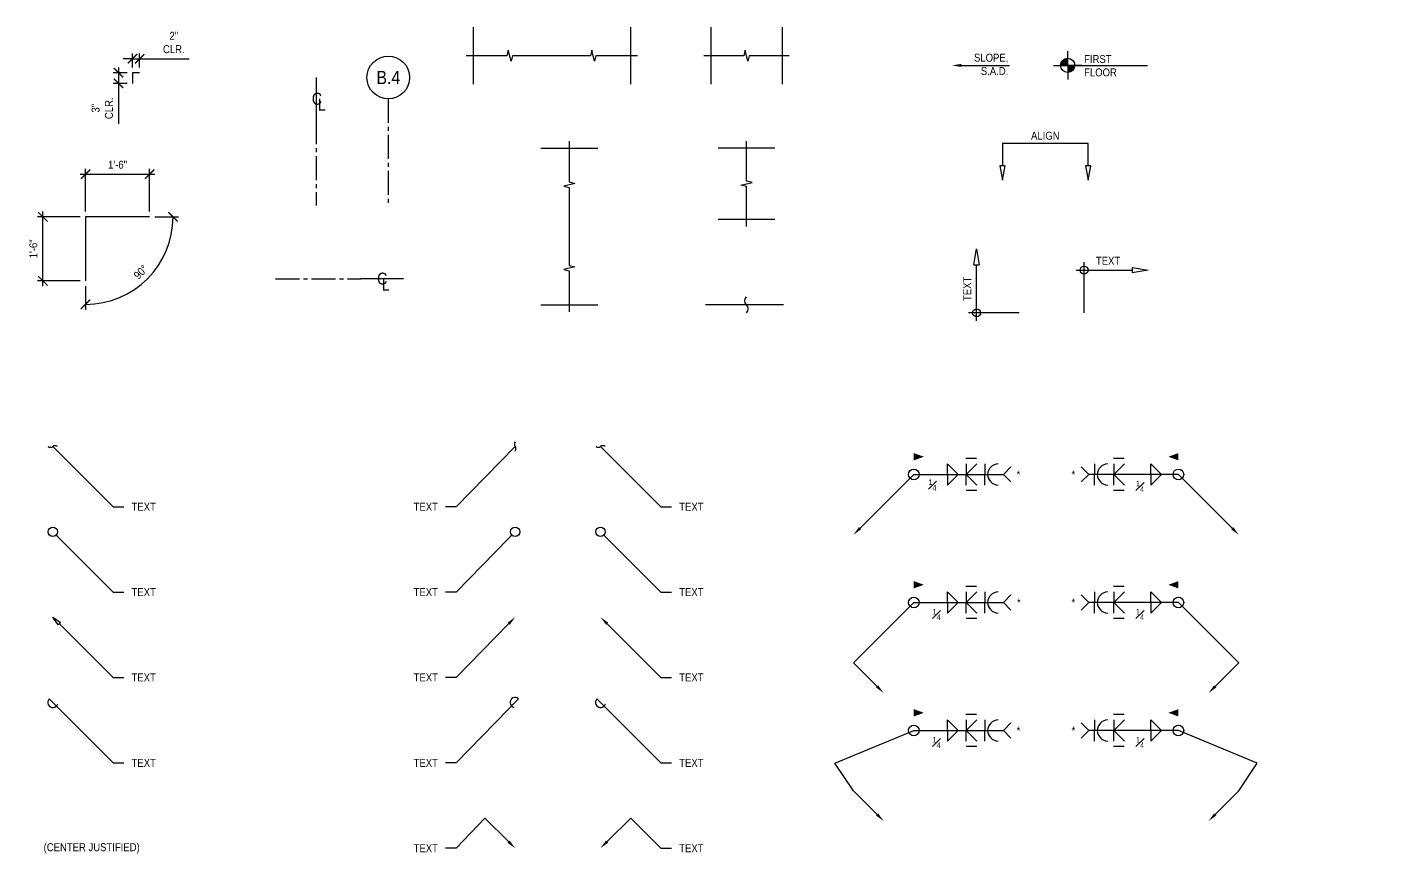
# Model space of a CAD drawing. Header units: inches. Extents: x -2661 to 42767, y -1222 to 9099.
# Drawn here: x 29118.2 to 29502, y 1433.8 to 1666.5 of the extents above; entities that cross this region are included whole.
import ezdxf
from ezdxf import colors
from ezdxf.entities.mleader import LeaderData, LeaderLine
from ezdxf.enums import TextEntityAlignment as Align
from ezdxf.math import Vec2, Vec3

# ---------------------------------------------------------------- set-up
doc = ezdxf.new("R2010")
doc.units = ezdxf.units.IN
doc.header["$LTSCALE"] = 12
doc.header["$MEASUREMENT"] = 0
doc.header["$PDMODE"] = 3
doc.linetypes.add('CENTER2', pattern=[1.125, 0.75, -0.125, 0.125, -0.125])
doc.layers.get('0').update_dxf_attribs({"linetype": 'CONTINUOUS'})
doc.layers.get('DefPoints').update_dxf_attribs({"color": 251, "linetype": 'CONTINUOUS'})
for name, color, linetype in [('S-ANNO-DIMS', 2, 'CONTINUOUS'), ('S-ANNO-NOTE', 4, 'CONTINUOUS'), ('S-ANNO-NOTE-EXIST', 251, 'CONTINUOUS'), ('S-BREAK', 2, 'CONTINUOUS'), ('S-GRID', 1, 'CENTER2')]:
    doc.layers.add(name, color=color, linetype=linetype)
doc.layers.add('S-ANNO-NONPLOT', color=253, linetype='CONTINUOUS', plot=False, transparency=0.5)
doc.styles.add('Arial', font='arial.ttf', dxfattribs={"width": 0.85})
doc.dimstyles.new('DIM-24_Se', dxfattribs={"dimscale": 24, "dimtxt": 0.09375, "dimasz": 0.109375, "dimexe": 0.0625, "dimexo": 0.0625, "dimgap": 0.0625, "dimtad": 1, "dimdec": 4, "dimzin": 11, "dimdsep": 46, "dimlunit": 4, "dimtxsty": 'Arial', "dimblk": 'ARCHTICK', "dimcen": 0.125, "dimdle": 0.0625, "dimclrd": 256, "dimclre": 256, "dimclrt": 4, "dimadec": 0, "dimazin": 0, "dimtfac": 0.75, "dimtdec": 4, "dimtmove": 0, "dimatfit": 3, "dimfxl": 1, "dimfrac": 1, "dimtolj": 1, "dimtzin": 0, "dimarcsym": 0})

# ---------------------------------------------------------------- blocks, each defined once
blk = doc.blocks.new('ELEV-SYMB')
at = {"layer": 'S-ANNO-NOTE', "color": 2}
for points in [[(-2, 0), (0, 0), (0, 2)], [(2, 0), (0, 0), (0, -2)]]:
    blk.add_lwpolyline(points, dxfattribs=at)
at = {"layer": 'S-ANNO-NOTE', "color": 2, "const_width": 1}
for points in [[(0, 0.5, 0.414214), (-0.5, 0, 0.414214)], [(0, -0.5, 0.414214), (0.5, 0, 0.414214)]]:
    blk.add_lwpolyline(points, format="xyb", dxfattribs=at)
at = {"layer": 'S-ANNO-NOTE', "color": 2}
blk.add_circle((0, 0), 1, dxfattribs=at)
blk = doc.blocks.new('_ARCHTICK')
at = {"color": 0, "linetype": 'ByBlock', "const_width": 0.15}
blk.add_lwpolyline([(-0.5, -0.5), (0.5, 0.5)], dxfattribs=at)
blk = doc.blocks.new('*D1619')
at = {"layer": 'DefPoints', "color": 0, "transparency": 16777216}
for p in [(29122.55, 1613.18), (29134.55, 1613.18), (29134.55, 1595.18)]:
    blk.add_point(p, dxfattribs=at)
at = {"layer": 'S-ANNO-DIMS', "lineweight": -2, "transparency": 16777216}
for p, q in [((29133.05, 1613.18), (29121.05, 1613.18)), ((29122.55, 1593.68), (29122.55, 1614.68)), ((29133.05, 1595.18), (29121.05, 1595.18))]:
    blk.add_line(p, q, dxfattribs=at)
at = {"layer": 'S-ANNO-DIMS', "lineweight": -2, "transparency": 16777216, "xscale": 2.625, "yscale": 2.625, "zscale": 2.625}
for p, rotation in [((29122.55, 1613.18), 90), ((29122.55, 1595.18), 270)]:
    blk.add_blockref('_ARCHTICK', p, dxfattribs=dict(at, rotation=rotation))
at = {"layer": 'S-ANNO-DIMS', "color": 4, "transparency": 16777216, "insert": (29119.9, 1604.18), "char_height": 2.25, "attachment_point": 5, "rotation": 90, "style": 'Arial'}
blk.add_mtext('\\A1;1\'-6"', dxfattribs=at)
blk = doc.blocks.new('*D1620')
at = {"layer": 'DefPoints', "color": 0, "transparency": 16777216}
for p in [(29152.55, 1625.18), (29134.55, 1613.18), (29152.55, 1613.18)]:
    blk.add_point(p, dxfattribs=at)
at = {"layer": 'S-ANNO-DIMS', "lineweight": -2, "transparency": 16777216}
for p, q in [((29133.05, 1625.18), (29154.05, 1625.18)), ((29134.55, 1614.68), (29134.55, 1626.68)), ((29152.55, 1614.68), (29152.55, 1626.68))]:
    blk.add_line(p, q, dxfattribs=at)
at = {"layer": 'S-ANNO-DIMS', "lineweight": -2, "transparency": 16777216, "xscale": 2.625, "yscale": 2.625, "zscale": 2.625, "rotation": 180}
blk.add_blockref('_ARCHTICK', (29134.55, 1625.18), dxfattribs=at)
at = {"layer": 'S-ANNO-DIMS', "lineweight": -2, "transparency": 16777216, "xscale": 2.625, "yscale": 2.625, "zscale": 2.625}
blk.add_blockref('_ARCHTICK', (29152.55, 1625.18), dxfattribs=at)
at = {"layer": 'S-ANNO-DIMS', "color": 4, "transparency": 16777216, "insert": (29143.55, 1627.83), "char_height": 2.25, "attachment_point": 5, "style": 'Arial'}
blk.add_mtext('\\A1;1\'-6"', dxfattribs=at)
blk = doc.blocks.new('*D1643')
at = {"layer": 'DefPoints', "color": 0, "transparency": 16777216}
for p in [(29134.55, 1613.18), (29134.55, 1613.18), (29152.55, 1613.18), (29134.55, 1595.18), (29146.84, 1591.88)]:
    blk.add_point(p, dxfattribs=at)
at = {"layer": 'S-ANNO-DIMS', "lineweight": -2, "transparency": 16777216}
for p, q in [((29154.05, 1613.18), (29160.64, 1613.18)), ((29134.55, 1593.68), (29134.55, 1587.08))]:
    blk.add_line(p, q, dxfattribs=at)
blk.add_arc((29134.55, 1613.18), 24.6, 270, 0, dxfattribs=at)
at = {"layer": 'S-ANNO-DIMS', "lineweight": -2, "transparency": 16777216, "xscale": 2.625, "yscale": 2.625, "zscale": 2.625}
for p, rotation in [((29159.14, 1613.18), 90), ((29134.55, 1588.58), 180)]:
    blk.add_blockref('_ARCHTICK', p, dxfattribs=dict(at, rotation=rotation))
at = {"layer": 'S-ANNO-DIMS', "color": 4, "transparency": 16777216, "insert": (29150.07, 1597.66), "char_height": 2.25, "attachment_point": 5, "rotation": 45, "style": 'Arial'}
blk.add_mtext('\\A1;90°', dxfattribs=at)
blk = doc.blocks.new('*D1621')
at = {"layer": 'DefPoints', "color": 0, "transparency": 16777216}
for p in [(29143.81, 1650.7), (29147.75, 1653.7), (29147.75, 1650.7)]:
    blk.add_point(p, dxfattribs=at)
at = {"layer": 'S-ANNO-DIMS', "lineweight": -2, "transparency": 16777216}
for p, q in [((29143.81, 1655.2), (29143.81, 1650.7)), ((29146.25, 1653.7), (29142.31, 1653.7)), ((29146.25, 1650.7), (29142.31, 1650.7)), ((29143.81, 1650.7), (29143.81, 1639.35))]:
    blk.add_line(p, q, dxfattribs=at)
at = {"layer": 'S-ANNO-DIMS', "lineweight": -2, "transparency": 16777216, "xscale": 2.625, "yscale": 2.625, "zscale": 2.625}
for p, rotation in [((29143.81, 1653.7), 90), ((29143.81, 1650.7), 270)]:
    blk.add_blockref('_ARCHTICK', p, dxfattribs=dict(at, rotation=rotation))
at = {"layer": 'S-ANNO-DIMS', "color": 4, "transparency": 16777216, "insert": (29139.26, 1643.72), "char_height": 2.25, "attachment_point": 5, "rotation": 90, "style": 'Arial'}
blk.add_mtext('\\A1;3"\\PCLR.', dxfattribs=at)
blk = doc.blocks.new('*D1622')
at = {"layer": 'DefPoints', "color": 0, "transparency": 16777216}
for p in [(29149.75, 1657.64), (29147.75, 1653.7), (29149.75, 1653.7)]:
    blk.add_point(p, dxfattribs=at)
at = {"layer": 'S-ANNO-DIMS', "lineweight": -2, "transparency": 16777216}
for p, q in [((29147.75, 1655.2), (29147.75, 1659.14)), ((29149.75, 1655.2), (29149.75, 1659.14)), ((29147.75, 1657.64), (29145.13, 1657.64)), ((29147.75, 1657.64), (29149.75, 1657.64)), ((29149.75, 1657.64), (29163.72, 1657.64))]:
    blk.add_line(p, q, dxfattribs=at)
at = {"layer": 'S-ANNO-DIMS', "lineweight": -2, "transparency": 16777216, "xscale": 2.625, "yscale": 2.625, "zscale": 2.625}
blk.add_blockref('_ARCHTICK', (29147.75, 1657.64), dxfattribs=at)
at = {"layer": 'S-ANNO-DIMS', "lineweight": -2, "transparency": 16777216, "xscale": 2.625, "yscale": 2.625, "zscale": 2.625, "rotation": 180}
blk.add_blockref('_ARCHTICK', (29149.75, 1657.64), dxfattribs=at)
at = {"layer": 'S-ANNO-DIMS', "color": 4, "transparency": 16777216, "insert": (29159.36, 1662.19), "char_height": 2.25, "attachment_point": 5, "style": 'Arial'}
blk.add_mtext('\\A1;2"\\PCLR.', dxfattribs=at)
blk = doc.blocks.new('_Integral')
at = {"color": 0, "linetype": 'ByBlock', "lineweight": -2}
for centre, start, end in [((0.44, -0.09), 102, 168), ((-0.44, 0.09), 282, 348)]:
    blk.add_arc(centre, 0.454, start, end, dxfattribs=at)
blk = doc.blocks.new('_DotBlank')
at = {"color": 0, "lineweight": -2}
blk.add_line((-0.5, 0), (-1, 0), dxfattribs=at)
blk.add_circle((0, 0), 0.5, dxfattribs=at)
blk = doc.blocks.new('ARROW-LOOP')
at = {"color": 0}
blk.add_lwpolyline([(-1.81, 0), (0.54, 0, 1.317177), (-0.46, -0.28)], format="xyb", dxfattribs=at)
blk = doc.blocks.new('_ClosedBlank')
at = {"color": 0, "linetype": 'ByBlock', "lineweight": -2}
for p, q in [((-1, 0.167), (0, 0)), ((-1, 0.167), (-1, -0.167)), ((0, 0), (-1, -0.167))]:
    blk.add_line(p, q, dxfattribs=at)
blk = doc.blocks.new('_Small')
at = {"color": 0, "linetype": 'ByBlock', "lineweight": -2}
blk.add_circle((0, 0), 0.25, dxfattribs=at)
blk = doc.blocks.new('*D1623')
at = {"layer": 'DefPoints', "color": 0, "transparency": 16777216}
for p in [(29385.01, 1604.19), (29385.01, 1604.19), (29397.01, 1586.19)]:
    blk.add_point(p, dxfattribs=at)
at = {"layer": 'S-ANNO-DIMS', "lineweight": -2, "transparency": 16777216}
for p, q in [((29385.01, 1583.94), (29385.01, 1599.69)), ((29397.01, 1586.19), (29382.76, 1586.19))]:
    blk.add_line(p, q, dxfattribs=at)
at = {"layer": 'S-ANNO-DIMS', "lineweight": -2, "transparency": 16777216, "xscale": 4.5, "yscale": 4.5, "zscale": 4.5}
for name, p, rotation in [('_ClosedBlank', (29385.01, 1604.19), 90), ('_Small', (29385.01, 1586.19), 270)]:
    blk.add_blockref(name, p, dxfattribs=dict(at, rotation=rotation))
at = {"layer": 'S-ANNO-DIMS', "color": 4, "transparency": 16777216, "insert": (29382.38, 1592.94), "char_height": 2.25, "attachment_point": 5, "rotation": 90, "style": 'Arial'}
blk.add_mtext('\\A1;TEXT ', dxfattribs=at)
blk = doc.blocks.new('REF GRID')
blk.add_circle((0, 0.25), 0.25)
at = {"style": 'Arial', "width": 0.85}
blk.add_attdef('#', text='', height=0.156, dxfattribs=at).set_placement((0, 0.25), align=Align.MIDDLE_CENTER)
blk = doc.blocks.new('Se_BREAK SQUIGGLE')
at = {"layer": 'S-BREAK'}
blk.add_lwpolyline([(0, -0.375, 0.408465), (0, 0, -0.407415), (0, 0.369, -2.166217)], format="xyb", dxfattribs=at)
blk = doc.blocks.new('Se_BREAK SYMBOL')
at = {"color": 0, "linetype": 'ByBlock'}
blk.add_lwpolyline([(6, 0), (0.38, 0), (0.19, -0.78), (-0.19, 0.78), (-0.38, 0), (-6, 0)], dxfattribs=at)
blk = doc.blocks.new('CL-V12')
at = {"layer": 'DefPoints'}
blk.add_line((0, 3), (0, -3), dxfattribs=at)
at = {"layer": 'S-ANNO-NOTE', "color": 4, "char_height": 1.69, "attachment_point": 5, "style": 'Arial'}
for s, insert, width in [('C', (0.09, 0), 1.3847), ('L', (0.79, -0.84), 1.0599)]:
    blk.add_mtext(s, dxfattribs=dict(at, insert=insert, width=width))
blk = doc.blocks.new('CL-H12')
at = {"layer": 'DefPoints'}
blk.add_line((3, 0), (-3, 0), dxfattribs=at)
at = {"layer": 'S-ANNO-NOTE', "color": 4, "char_height": 1.69, "attachment_point": 5, "style": 'Arial'}
for s, insert, width in [('C', (0, 0), 1.2463), ('L', (0.48, -0.84), 1.1097)]:
    blk.add_mtext(s, dxfattribs=dict(at, insert=insert, width=width))
blk = doc.blocks.new('*D1592')
at = {"layer": 'DefPoints', "color": 0, "transparency": 16777216}
for p in [(29433.21, 1598.19), (29433.21, 1598.19), (29415.21, 1586.19)]:
    blk.add_point(p, dxfattribs=at)
at = {"layer": 'S-ANNO-DIMS', "lineweight": -2, "transparency": 16777216}
for p, q in [((29415.21, 1586.19), (29415.21, 1600.44)), ((29412.96, 1598.19), (29428.71, 1598.19))]:
    blk.add_line(p, q, dxfattribs=at)
at = {"layer": 'S-ANNO-DIMS', "lineweight": -2, "transparency": 16777216, "xscale": 4.5, "yscale": 4.5, "zscale": 4.5, "rotation": 180}
blk.add_blockref('_Small', (29415.21, 1598.19), dxfattribs=at)
at = {"layer": 'S-ANNO-DIMS', "lineweight": -2, "transparency": 16777216, "xscale": 4.5, "yscale": 4.5, "zscale": 4.5}
blk.add_blockref('_ClosedBlank', (29433.21, 1598.19), dxfattribs=at)
at = {"layer": 'S-ANNO-DIMS', "color": 4, "transparency": 16777216, "insert": (29421.96, 1600.82), "char_height": 2.25, "attachment_point": 5, "style": 'Arial'}
blk.add_mtext('\\A1;TEXT ', dxfattribs=at)

msp = doc.modelspace()

# ---------------------------------------------------------------- linework, layer by layer
at = {"layer": 'S-ANNO-DIMS'}
msp.add_lwpolyline([(29417.07457, 1627.48541), (29415.57457, 1627.48541), (29416.32457, 1623.48541), (29417.07457, 1627.48541), (29416.32457, 1627.48541), (29416.32457, 1633.84941), (29392.32457, 1633.84941), (29392.32457, 1627.48541), (29391.57457, 1627.48541), (29392.32457, 1623.48541), (29393.07457, 1627.48541), (29391.57457, 1627.48541)], dxfattribs=at)
at = {"layer": 'S-ANNO-NONPLOT'}
for p, q in [((29243.50199, 1666.47907), (29243.50199, 1650.47907)), ((29287.6923, 1666.47907), (29287.6923, 1650.47907)), ((29310.3373, 1666.47907), (29310.3373, 1650.47907)), ((29330.3373, 1666.47907), (29330.3373, 1650.47907)), ((29262.50606, 1632.47907), (29278.50606, 1632.47907)), ((29328.3373, 1632.47907), (29312.3373, 1632.47907)), ((29328.3373, 1612.47907), (29312.3373, 1612.47907)), ((29262.50606, 1588.45575), (29278.50606, 1588.45575))]:
    msp.add_line(p, q, dxfattribs=at)
for points in [[(29149.75085, 1653.70096), (29147.75085, 1653.70096), (29147.75085, 1650.70096)], [(29152.54634, 1613.17914), (29134.54634, 1613.17914), (29134.54634, 1595.17914)], [(29330.74466, 1588.45575), (29308.79386, 1588.45575)]]:
    msp.add_lwpolyline(points, dxfattribs=at)
at = {"layer": 'S-ANNO-NOTE', "color": 2}
msp.add_line((29406.61612, 1655.75716), (29433.02572, 1655.75716), dxfattribs=at)
at = {"layer": 'S-ANNO-NOTE'}
for p, q in [((29384.97843, 1545.25321), (29381.97843, 1545.25321)), ((29387.30745, 1543.75321), (29387.30745, 1540.75321)), ((29418.11781, 1543.75321), (29418.11781, 1540.75321)), ((29426.47228, 1545.25321), (29423.47228, 1545.25321)), ((29387.30745, 1537.75321), (29387.30745, 1540.75321)), ((29418.11781, 1537.75321), (29418.11781, 1540.75321)), ((29385.06057, 1536.25321), (29382.06057, 1536.25321)), ((29426.47228, 1536.25321), (29423.47228, 1536.25321)), ((29384.97843, 1509.25321), (29381.97843, 1509.25321)), ((29426.47228, 1509.25321), (29423.47228, 1509.25321)), ((29387.30745, 1507.75321), (29387.30745, 1504.75321)), ((29387.30745, 1501.75321), (29387.30745, 1504.75321)), ((29418.11781, 1507.75321), (29418.11781, 1504.75321)), ((29418.11781, 1501.75321), (29418.11781, 1504.75321)), ((29385.06057, 1500.25321), (29382.06057, 1500.25321)), ((29426.47228, 1500.25321), (29423.47228, 1500.25321)), ((29384.97843, 1473.25321), (29381.97843, 1473.25321)), ((29387.30745, 1471.75321), (29387.30745, 1468.75321)), ((29418.11781, 1471.75321), (29418.11781, 1468.75321)), ((29426.47228, 1473.25321), (29423.47228, 1473.25321)), ((29387.30745, 1465.75321), (29387.30745, 1468.75321)), ((29418.11781, 1465.75321), (29418.11781, 1468.75321)), ((29385.06057, 1464.25321), (29382.06057, 1464.25321)), ((29426.47228, 1464.25321), (29423.47228, 1464.25321))]:
    msp.add_line(p, q, dxfattribs=at)
for points in [[(29367.36344, 1540.75321, 0, 0, 0), (29367.36344, 1545.72715, 2.05212, 0, 0), (29370.18251, 1545.72715, 0, 0, 0)], [(29441.73356, 1540.75321, 0, 0, 0), (29441.73356, 1545.72715, 2.05212, 0, 0), (29438.91448, 1545.72715, 0, 0, 0)], [(29367.36344, 1504.75321, 0, 0, 0), (29367.36344, 1509.72715, 2.05212, 0, 0), (29370.18251, 1509.72715, 0, 0, 0)], [(29441.73356, 1504.75321, 0, 0, 0), (29441.73356, 1509.72715, 2.05212, 0, 0), (29438.91448, 1509.72715, 0, 0, 0)], [(29367.36344, 1468.75321, 0, 0, 0), (29367.36344, 1473.72715, 2.05212, 0, 0), (29370.18251, 1473.72715, 0, 0, 0)], [(29441.73356, 1468.75321, 0, 0, 0), (29441.73356, 1473.72715, 2.05212, 0, 0), (29438.91448, 1473.72715, 0, 0, 0)]]:
    msp.add_lwpolyline(points, format="xyseb", dxfattribs=at)
for points in [[(29376.81368, 1540.75321), (29376.81368, 1543.75321), (29379.81368, 1540.75321)], [(29382.06057, 1543.75321), (29382.06057, 1540.75321), (29385.06057, 1543.75321)], [(29394.66982, 1538.63189), (29392.5485, 1540.75321), (29394.66982, 1542.87453)], [(29414.42718, 1538.63189), (29416.5485, 1540.75321), (29414.42718, 1542.87453)], [(29423.55441, 1543.75321), (29423.55441, 1540.75321), (29426.55441, 1543.75321)], [(29433.99408, 1540.75321), (29433.99408, 1543.75321), (29436.99408, 1540.75321)], [(29376.81368, 1540.75321), (29376.81368, 1537.75321), (29379.81368, 1540.75321)], [(29382.06057, 1537.75321), (29382.06057, 1540.75321), (29385.06057, 1537.75321)], [(29423.55441, 1537.75321), (29423.55441, 1540.75321), (29426.55441, 1537.75321)], [(29433.99408, 1540.75321), (29433.99408, 1537.75321), (29436.99408, 1540.75321)], [(29376.81368, 1504.75321), (29376.81368, 1507.75321), (29379.81368, 1504.75321)], [(29376.81368, 1504.75321), (29376.81368, 1501.75321), (29379.81368, 1504.75321)], [(29382.06057, 1507.75321), (29382.06057, 1504.75321), (29385.06057, 1507.75321)], [(29382.06057, 1501.75321), (29382.06057, 1504.75321), (29385.06057, 1501.75321)], [(29394.66982, 1502.63189), (29392.5485, 1504.75321), (29394.66982, 1506.87453)], [(29414.42718, 1502.63189), (29416.5485, 1504.75321), (29414.42718, 1506.87453)], [(29423.55441, 1507.75321), (29423.55441, 1504.75321), (29426.55441, 1507.75321)], [(29423.55441, 1501.75321), (29423.55441, 1504.75321), (29426.55441, 1501.75321)], [(29433.99408, 1504.75321), (29433.99408, 1507.75321), (29436.99408, 1504.75321)], [(29433.99408, 1504.75321), (29433.99408, 1501.75321), (29436.99408, 1504.75321)], [(29376.81368, 1468.75321), (29376.81368, 1471.75321), (29379.81368, 1468.75321)], [(29382.06057, 1471.75321), (29382.06057, 1468.75321), (29385.06057, 1471.75321)], [(29394.66982, 1466.63189), (29392.5485, 1468.75321), (29394.66982, 1470.87453)], [(29414.42718, 1466.63189), (29416.5485, 1468.75321), (29414.42718, 1470.87453)], [(29423.55441, 1471.75321), (29423.55441, 1468.75321), (29426.55441, 1471.75321)], [(29433.99408, 1468.75321), (29433.99408, 1471.75321), (29436.99408, 1468.75321)], [(29376.81368, 1468.75321), (29376.81368, 1465.75321), (29379.81368, 1468.75321)], [(29382.06057, 1465.75321), (29382.06057, 1468.75321), (29385.06057, 1465.75321)], [(29423.55441, 1465.75321), (29423.55441, 1468.75321), (29426.55441, 1465.75321)], [(29433.99408, 1468.75321), (29433.99408, 1465.75321), (29436.99408, 1468.75321)]]:
    msp.add_lwpolyline(points, dxfattribs=at)
for centre in [(29367.36344, 1540.75321), (29441.73356, 1540.75321), (29367.36344, 1504.75321), (29441.73356, 1504.75321), (29367.36344, 1468.75321), (29441.73356, 1468.75321)]:
    msp.add_circle(centre, 1.5, dxfattribs=at)
for centre, start, end in [((29391.26922, 1540.54144), 93.7722975, 176.2277025), ((29422.07957, 1540.54144), 93.7722975, 176.2277025), ((29391.26922, 1540.96497), 183.7722975, 266.2277025), ((29422.07957, 1540.96497), 183.7722975, 266.2277025), ((29391.26922, 1504.54144), 93.7722975, 176.2277025), ((29391.26922, 1504.96497), 183.7722975, 266.2277025), ((29422.07957, 1504.54144), 93.7722975, 176.2277025), ((29422.07957, 1504.96497), 183.7722975, 266.2277025), ((29391.26922, 1468.54144), 93.7722975, 176.2277025), ((29422.07957, 1468.54144), 93.7722975, 176.2277025), ((29391.26922, 1468.96497), 183.7722975, 266.2277025), ((29422.07957, 1468.96497), 183.7722975, 266.2277025)]:
    msp.add_arc(centre, 3.21874, start, end, dxfattribs=at)
at = {"layer": 'S-BREAK'}
for points in [[(29289.6923, 1658.47907), (29278.02662, 1658.47907), (29277.64805, 1656.92237), (29276.8909, 1660.03577), (29276.51233, 1658.47907), (29254.51496, 1658.47907), (29254.13639, 1656.92237), (29253.37924, 1660.03577), (29253.00067, 1658.47907), (29241.50199, 1658.47907)], [(29270.50606, 1634.47907), (29270.50606, 1622.98039), (29272.06276, 1622.60182), (29268.94935, 1621.84467), (29270.50606, 1621.46609), (29270.50606, 1599.46873), (29272.06276, 1599.09016), (29268.94935, 1598.33301), (29270.50606, 1597.95444), (29270.50606, 1586.45575)]]:
    msp.add_lwpolyline(points, dxfattribs=at)
at = {"layer": 'S-GRID', "color": 1, "linetype": 'CENTER2', "ltscale": 0.75}
for p, q in [((29219.65218, 1646.36173), (29219.65218, 1616.36173)), ((29199.41499, 1640.36173), (29199.41499, 1616.36173)), ((29187.93858, 1595.7869), (29211.93858, 1595.7869))]:
    msp.add_line(p, q, dxfattribs=at)

# ---------------------------------------------------------------- block references
at = {"layer": 'S-ANNO-NOTE', "xscale": 24, "yscale": 24, "zscale": 24}
msp.add_blockref('REF GRID', (29219.65218, 1646.36173), dxfattribs=at).add_auto_attribs({'#': 'B.4'})
at = {"layer": 'S-ANNO-NOTE', "xscale": 2, "yscale": 2, "zscale": 2}
for name, p in [('ELEV-SYMB', (29410.61612, 1655.75716)), ('CL-V12', (29199.41499, 1646.36294)), ('CL-H12', (29217.93858, 1595.7869))]:
    msp.add_blockref(name, p, dxfattribs=at)
at = {"layer": 'S-BREAK'}
for name, p, xscale, yscale, zscale in [('Se_BREAK SYMBOL', (29320.3373, 1658.47907), 2, 2, 2), ('Se_BREAK SQUIGGLE', (29320.3373, 1588.45575), 6, 6, 6)]:
    msp.add_blockref(name, p, dxfattribs=dict(at, xscale=xscale, yscale=yscale, zscale=zscale))
at = {"layer": 'S-BREAK', "xscale": 2, "yscale": 2, "zscale": 2, "rotation": 270}
msp.add_blockref('Se_BREAK SYMBOL', (29320.3373, 1622.47907), dxfattribs=at)

# ---------------------------------------------------------------- texts
at = {"layer": 'S-ANNO-NOTE', "insert": (29393.93711, 1659.04675), "char_height": 2.25, "width": 11.6034819, "attachment_point": 3, "rotation": 359.8065106, "style": 'Arial'}
msp.add_mtext('SLOPE, S.A.D.', dxfattribs=at)
at = {"layer": 'S-ANNO-NOTE', "char_height": 2.25, "style": 'Arial'}
for s, insert, width, attachment_point in [('FIRST\\PFLOOR', (29415.2296, 1658.67574), 36.0233137, 1), ('ALIGN', (29404.32457, 1634.84941), 9.6918258, 8), ('\\A1;{\\H0.7x;\\S1#4;}', (29371.45217, 1539.33422), 4.1806574, 1), ('*', (29396.25334, 1540.75321), 25.3277417, 4), ('*', (29412.73994, 1540.75321), 29.1032323, 6), ('\\A1;{\\H0.7x;\\S1#4;}', (29432.0733, 1538.95393), 7.3141416, 3), ('*', (29396.35706, 1504.75321), 29.1032323, 4), ('*', (29412.73994, 1504.75321), 29.1032323, 6), ('\\A1;{\\H0.7x;\\S1#4;}', (29374.8929, 1502.95393), 7.3141416, 3), ('\\A1;{\\H0.7x;\\S1#4;}', (29432.0733, 1502.95393), 7.3141416, 3), ('\\A1;{\\H0.7x;\\S1#4;}', (29374.8929, 1466.95393), 7.3141416, 3), ('*', (29396.25334, 1468.75321), 25.3277417, 4), ('*', (29412.73994, 1468.75321), 29.1032323, 6), ('\\A1;{\\H0.7x;\\S1#4;}', (29432.0733, 1466.95393), 7.3141416, 3)]:
    msp.add_mtext(s, dxfattribs=dict(at, insert=insert, width=width, attachment_point=attachment_point))
at = {"layer": 'S-ANNO-NOTE', "color": 191, "insert": (29122.76844, 1435.59968), "char_height": 2.25, "width": 31.4422913, "attachment_point": 4, "style": 'Arial'}
msp.add_mtext('(CENTER JUSTIFIED)', dxfattribs=at)

# ---------------------------------------------------------------- dimensions: what is measured, and where the dimension line sits
at = {"layer": 'S-ANNO-DIMS'}
for base, p2, angle, picture, middle in [((29149.75085, 1657.64473), (29149.75085, 1653.70096), 180, '*D1622', (29159.36177, 1662.1877)), ((29143.80707, 1650.70096), (29147.75085, 1650.70096), 90, '*D1621', (29139.2641, 1643.71503))]:
    dim = msp.add_linear_dim(base=base, p1=(29147.75085, 1653.70096), p2=p2, angle=angle, text='<>\\PCLR.', dimstyle='DIM-24_Se', dxfattribs=at)
    dim.commit()
    dim.dimension.update_dxf_attribs({"geometry": picture, "text_midpoint": middle})
for base, p1, p2, angle, picture, middle in [((29152.54634, 1625.17914), (29134.54634, 1613.17914), (29152.54634, 1613.17914), 180, '*D1620', (29143.54634, 1627.82793)), ((29122.54634, 1613.17914), (29134.54634, 1595.17914), (29134.54634, 1613.17914), 270, '*D1619', (29119.89755, 1604.17914))]:
    dim = msp.add_linear_dim(base=base, p1=p1, p2=p2, angle=angle, dimstyle='DIM-24_Se', dxfattribs=at)
    dim.commit()
    dim.dimension.update_dxf_attribs({"geometry": picture, "text_midpoint": middle})
dim = msp.add_angular_dim_2l(base=(29146.84451, 1591.87808), line1=((29152.54634, 1613.17914), (29134.54634, 1613.17914)), line2=((29134.54634, 1613.17914), (29134.54634, 1595.17914)), dimstyle='DIM-24_Se', dxfattribs=at)
dim.commit()
dim.dimension.update_dxf_attribs({"geometry": '*D1643', "text_midpoint": (29150.0656, 1597.65988)})
for base, p1, p2, angle, picture, middle in [((29385.00606, 1604.19072), (29397.00606, 1586.19072), (29385.00606, 1604.19072), 270, '*D1623', (29382.38106, 1592.94072)), ((29433.21103, 1598.19072), (29415.21103, 1586.19072), (29433.21103, 1598.19072), 180, '*D1592', (29421.96103, 1600.81572))]:
    dim = msp.add_linear_dim(base=base, p1=p1, p2=p2, angle=angle, text='TEXT ', dimstyle='DIM-24_Se', override={"dimasz": 0.1875, "dimexe": 0.09375, "dimexo": 0, "dimblk1": 'Small', "dimblk2": 'ClosedBlank', "dimsah": 1, "dimdle": 0.09375, "dimse2": 1, "dimfxlon": 0}, dxfattribs=at)
    dim.commit()
    dim.dimension.update_dxf_attribs({"geometry": picture, "text_midpoint": middle})

# ---------------------------------------------------------------- leaders
at = {"layer": 'S-ANNO-NOTE'}
ml = msp.add_multileader_mtext('Standard', dxfattribs=at)
ml.set_content('', color=4, style='Arial')
ml.set_leader_properties(color=2)
ml.build(insert=Vec2(0, 0))
ml.multileader.update_dxf_attribs({"has_dogleg": 0, "dogleg_length": 1.21451, "arrow_head_size": 2.625, "scale": 24})
ctx = ml.context
ctx.base_point, ctx.scale, ctx.char_height, ctx.arrow_head_size, ctx.landing_gap_size, ctx.plane_origin, ctx.plane_x_axis, ctx.plane_y_axis = Vec3(29398.59516, 1655.75716), 24, 2.25, 2.625, 2.16, Vec3(29383.67985, 1662.78776), Vec3(-1, 0), Vec3(0, -1)
ctx.text_align_type = 2
notes = []
notes.append((ctx, [(0, (1, 1, 0), (29390.47142, 1655.75716), (1, 0), 3.80375, [(0, [(29378.08809, 1655.75716)], 0, [])])]))
ctx.mtext.insert, ctx.mtext.text_direction, ctx.mtext.rotation, ctx.mtext.alignment, ctx.mtext.flow_direction = Vec3(29396.43516, 1654.63216), Vec3(-1, 0), 3.141592654, 3, 5
ml = msp.add_multileader_mtext('Standard', dxfattribs=at)
ml.set_content('TEXT', color=4, style='Arial')
ml.set_leader_properties(color=2)
ml.set_arrow_properties(name='INTEGRAL')
ml.build(insert=Vec2(0, 0))
ml.multileader.update_dxf_attribs({"dogleg_length": 0.36, "arrow_head_size": 2.625, "scale": 24})
ctx = ml.context
ctx.base_point, ctx.scale, ctx.char_height, ctx.arrow_head_size, ctx.landing_gap_size, ctx.plane_origin = Vec3(29224.71963, 1531.65327), 24, 2.25, 2.625, 2.16, Vec3(29290.51563, 1838.47338)
ctx.text_align_type = 2
notes.append((ctx, [(0, (1, 1, 0), (29238.75165, 1531.65327), (-1, 0), 3, [(0, [(29255.29412, 1548.62384)], 0, [])])]))
ctx.mtext.insert, ctx.mtext.width, ctx.mtext.alignment, ctx.mtext.flow_direction = Vec3(29233.59165, 1532.77827), 48, 3, 5
ml = msp.add_multileader_mtext('Standard', dxfattribs=at)
ml.set_content('TEXT', color=4, style='Arial')
ml.set_leader_properties(color=2)
ml.set_arrow_properties(name='INTEGRAL')
ml.build(insert=Vec2(0, 0))
ml.multileader.update_dxf_attribs({"dogleg_length": 0.36, "arrow_head_size": 2.625, "scale": 24})
ctx = ml.context
ctx.base_point, ctx.scale, ctx.char_height, ctx.arrow_head_size, ctx.landing_gap_size, ctx.plane_origin = Vec3(29299.26469, 1531.65327), 24, 2.25, 2.625, 2.16, Vec3(29244.07262, 1838.47338)
notes.append((ctx, [(0, (1, 1, 0), (29296.26469, 1531.65327), (1, 0), 3, [(0, [(29279.29412, 1548.62384)], 0, [])])]))
ctx.mtext.insert, ctx.mtext.width, ctx.mtext.flow_direction = Vec3(29301.42469, 1532.77827), 48, 5
ml = msp.add_multileader_mtext('Standard', dxfattribs=at)
ml.set_content('', color=4, style='Arial')
ml.set_leader_properties(color=2)
ml.build(insert=Vec2(0, 0))
ml.multileader.update_dxf_attribs({"dogleg_length": 1.21451, "arrow_head_size": 2.625, "scale": 24})
ctx = ml.context
ctx.base_point, ctx.scale, ctx.char_height, ctx.arrow_head_size, ctx.landing_gap_size, ctx.plane_origin = Vec3(29392.5485, 1540.75321), 24, 2.25, 2.625, 2.16, Vec3(29360.33284, 1533.72261)
notes.append((ctx, [(0, (1, 1, 0), (29367.36344, 1540.75321), (1, 0), 25.18506, [(0, [(29350.39287, 1523.78265)], 0, [])])]))
ctx.mtext.insert, ctx.mtext.flow_direction = Vec3(29394.7085, 1541.87821), 5
ml = msp.add_multileader_mtext('Standard', dxfattribs=at)
ml.set_content('', color=4, style='Arial')
ml.set_leader_properties(color=2)
ml.build(insert=Vec2(0, 0))
ml.multileader.update_dxf_attribs({"dogleg_length": 1.21451, "arrow_head_size": 2.625, "scale": 24})
ctx = ml.context
ctx.base_point, ctx.scale, ctx.char_height, ctx.arrow_head_size, ctx.landing_gap_size, ctx.plane_origin = Vec3(29412.2285, 1540.75321), 24, 2.25, 2.625, 2.16, Vec3(29448.10416, 1533.72261)
ctx.text_align_type = 2
notes.append((ctx, [(0, (1, 1, 0), (29441.73356, 1540.75321), (-1, 0), 25.18506, [(0, [(29458.70412, 1523.78265)], 0, [])])]))
ctx.mtext.insert, ctx.mtext.alignment, ctx.mtext.flow_direction = Vec3(29414.3885, 1541.87821), 3, 5
ml = msp.add_multileader_mtext('Standard', dxfattribs=at)
ml.set_content('\\A1;TEXT', color=4, style='Arial')
ml.set_leader_properties(color=2)
ml.set_arrow_properties(name='DOTBLANK')
ml.build(insert=Vec2(0, 0))
ml.multileader.update_dxf_attribs({"dogleg_length": 0.36, "arrow_head_size": 2.625, "scale": 24})
ctx = ml.context
ctx.base_point, ctx.scale, ctx.char_height, ctx.arrow_head_size, ctx.landing_gap_size, ctx.plane_origin = Vec3(29224.71963, 1507.65327), 24, 2.25, 2.625, 2.16, Vec3(29282.03035, 1805.9881)
ctx.text_align_type = 2
notes.append((ctx, [(0, (1, 1, 0), (29238.75165, 1507.65327), (-1, 0), 3, [(0, [(29255.29412, 1524.62384)], 0, [])])]))
ctx.mtext.insert, ctx.mtext.width, ctx.mtext.defined_height, ctx.mtext.alignment, ctx.mtext.flow_direction = Vec3(29233.59165, 1508.77827), 48, 7.54853, 3, 5
ml = msp.add_multileader_mtext('Standard', dxfattribs=at)
ml.set_content('\\A1;TEXT', color=4, style='Arial')
ml.set_leader_properties(color=2)
ml.set_arrow_properties(name='DOTBLANK')
ml.build(insert=Vec2(0, 0))
ml.multileader.update_dxf_attribs({"dogleg_length": 0.36, "arrow_head_size": 2.625, "scale": 24})
ctx = ml.context
ctx.base_point, ctx.scale, ctx.char_height, ctx.arrow_head_size, ctx.landing_gap_size, ctx.plane_origin = Vec3(29299.26469, 1507.65327), 24, 2.25, 2.625, 2.16, Vec3(29252.5579, 1805.9881)
notes.append((ctx, [(0, (1, 1, 0), (29296.26469, 1507.65327), (1, 0), 3, [(0, [(29279.29412, 1524.62384)], 0, [])])]))
ctx.mtext.insert, ctx.mtext.width, ctx.mtext.defined_height, ctx.mtext.flow_direction = Vec3(29301.42469, 1508.77827), 48, 7.54853, 5
ml = msp.add_multileader_mtext('Standard', dxfattribs=at)
ml.set_content('', color=4, style='Arial')
ml.set_leader_properties(color=2)
ml.build(insert=Vec2(0, 0))
ml.multileader.update_dxf_attribs({"dogleg_length": 1.21451, "arrow_head_size": 2.625, "scale": 24})
ctx = ml.context
ctx.base_point, ctx.scale, ctx.char_height, ctx.arrow_head_size, ctx.landing_gap_size, ctx.plane_origin = Vec3(29392.5485, 1504.75321), 24, 2.25, 2.625, 2.16, Vec3(29360.33284, 1497.72261)
notes.append((ctx, [(0, (1, 1, 0), (29367.36344, 1504.75321), (1, 0), 25.18506, [(0, [(29358.87815, 1479.29736), (29350.39287, 1487.78265)], 0, [])])]))
ctx.mtext.insert, ctx.mtext.flow_direction = Vec3(29394.7085, 1505.87821), 5
ml = msp.add_multileader_mtext('Standard', dxfattribs=at)
ml.set_content('', color=4, style='Arial')
ml.set_leader_properties(color=2)
ml.build(insert=Vec2(0, 0))
ml.multileader.update_dxf_attribs({"dogleg_length": 1.21451, "arrow_head_size": 2.625, "scale": 24})
ctx = ml.context
ctx.base_point, ctx.scale, ctx.char_height, ctx.arrow_head_size, ctx.landing_gap_size, ctx.plane_origin = Vec3(29412.2285, 1504.75321), 24, 2.25, 2.625, 2.16, Vec3(29448.10416, 1497.72261)
ctx.text_align_type = 2
notes.append((ctx, [(0, (1, 1, 0), (29441.73356, 1504.75321), (-1, 0), 25.18506, [(0, [(29450.21884, 1479.29736), (29458.70412, 1487.78265)], 0, [])])]))
ctx.mtext.insert, ctx.mtext.alignment, ctx.mtext.flow_direction = Vec3(29414.3885, 1505.87821), 3, 5
ml = msp.add_multileader_mtext('Standard', dxfattribs=at)
ml.set_content('\\A1;TEXT', color=4, style='Arial')
ml.set_leader_properties(color=2)
ml.build(insert=Vec2(0, 0))
ml.multileader.update_dxf_attribs({"dogleg_length": 0.36, "arrow_head_size": 2.625, "scale": 24})
ctx = ml.context
ctx.base_point, ctx.scale, ctx.char_height, ctx.arrow_head_size, ctx.landing_gap_size, ctx.plane_origin = Vec3(29224.71963, 1483.65327), 24, 2.25, 2.625, 2.16, Vec3(29282.03035, 1781.9881)
ctx.text_align_type = 2
notes.append((ctx, [(0, (1, 1, 0), (29238.75165, 1483.65327), (-1, 0), 3, [(0, [(29255.29412, 1500.62384)], 0, [])])]))
ctx.mtext.insert, ctx.mtext.width, ctx.mtext.alignment, ctx.mtext.flow_direction = Vec3(29233.59165, 1484.77827), 48, 3, 5
ml = msp.add_multileader_mtext('Standard', dxfattribs=at)
ml.set_content('\\A1;TEXT', color=4, style='Arial')
ml.set_leader_properties(color=2)
ml.build(insert=Vec2(0, 0))
ml.multileader.update_dxf_attribs({"dogleg_length": 0.36, "arrow_head_size": 2.625, "scale": 24})
ctx = ml.context
ctx.base_point, ctx.scale, ctx.char_height, ctx.arrow_head_size, ctx.landing_gap_size, ctx.plane_origin = Vec3(29299.26469, 1483.65327), 24, 2.25, 2.625, 2.16, Vec3(29252.5579, 1781.9881)
notes.append((ctx, [(0, (1, 1, 0), (29296.26469, 1483.65327), (1, 0), 3, [(0, [(29279.29412, 1500.62384)], 0, [])])]))
ctx.mtext.insert, ctx.mtext.width, ctx.mtext.flow_direction = Vec3(29301.42469, 1484.77827), 48, 5
ml = msp.add_multileader_mtext('Standard', dxfattribs=at)
ml.set_content('TEXT', color=4, style='Arial')
ml.set_leader_properties(color=2)
ml.set_arrow_properties(name='ARROW-LOOP')
ml.build(insert=Vec2(0, 0))
ml.multileader.update_dxf_attribs({"dogleg_length": 0.36, "arrow_head_size": 2.625, "scale": 24})
ctx = ml.context
ctx.base_point, ctx.scale, ctx.char_height, ctx.arrow_head_size, ctx.landing_gap_size, ctx.plane_origin = Vec3(29224.71963, 1459.65327), 24, 2.25, 2.625, 2.16, Vec3(29282.03035, 1757.9881)
ctx.text_align_type = 2
notes.append((ctx, [(0, (1, 1, 0), (29238.75165, 1459.65327), (-1, 0), 3, [(0, [(29255.29412, 1476.62384)], 0, [])])]))
ctx.mtext.insert, ctx.mtext.width, ctx.mtext.alignment, ctx.mtext.flow_direction = Vec3(29233.59165, 1460.77827), 48, 3, 5
ml = msp.add_multileader_mtext('Standard', dxfattribs=at)
ml.set_content('TEXT', color=4, style='Arial')
ml.set_leader_properties(color=2)
ml.set_arrow_properties(name='ARROW-LOOP')
ml.build(insert=Vec2(0, 0))
ml.multileader.update_dxf_attribs({"dogleg_length": 0.36, "arrow_head_size": 2.625, "scale": 24})
ctx = ml.context
ctx.base_point, ctx.scale, ctx.char_height, ctx.arrow_head_size, ctx.landing_gap_size, ctx.plane_origin = Vec3(29299.26469, 1459.65327), 24, 2.25, 2.625, 2.16, Vec3(29252.5579, 1757.9881)
notes.append((ctx, [(0, (1, 1, 0), (29296.26469, 1459.65327), (1, 0), 3, [(0, [(29279.29412, 1476.62384)], 0, [])])]))
ctx.mtext.insert, ctx.mtext.width, ctx.mtext.flow_direction = Vec3(29301.42469, 1460.77827), 48, 5
ml = msp.add_multileader_mtext('Standard', dxfattribs=at)
ml.set_content('', color=4, style='Arial')
ml.set_leader_properties(color=2)
ml.build(insert=Vec2(0, 0))
ml.multileader.update_dxf_attribs({"dogleg_length": 1.21451, "arrow_head_size": 2.625, "scale": 24})
ctx = ml.context
ctx.base_point, ctx.scale, ctx.char_height, ctx.arrow_head_size, ctx.landing_gap_size, ctx.plane_origin = Vec3(29392.5485, 1468.75321), 24, 2.25, 2.625, 2.16, Vec3(29360.33284, 1461.72261)
notes.append((ctx, [(0, (1, 1, 0), (29367.36344, 1468.75321), (1, 0), 25.18506, [(1, [(29358.87815, 1443.29736), (29350.39287, 1451.78265), (29345.19033, 1459.56881)], 0, [])])]))
ctx.mtext.insert, ctx.mtext.flow_direction = Vec3(29394.7085, 1469.87821), 5
ml = msp.add_multileader_mtext('Standard', dxfattribs=at)
ml.set_content('', color=4, style='Arial')
ml.set_leader_properties(color=2)
ml.build(insert=Vec2(0, 0))
ml.multileader.update_dxf_attribs({"dogleg_length": 1.21451, "arrow_head_size": 2.625, "scale": 24})
ctx = ml.context
ctx.base_point, ctx.scale, ctx.char_height, ctx.arrow_head_size, ctx.landing_gap_size, ctx.plane_origin = Vec3(29412.2285, 1468.75321), 24, 2.25, 2.625, 2.16, Vec3(29448.10416, 1461.72261)
ctx.text_align_type = 2
notes.append((ctx, [(0, (1, 1, 0), (29441.73356, 1468.75321), (-1, 0), 25.18506, [(1, [(29450.21884, 1443.29736), (29458.70412, 1451.78265), (29463.90667, 1459.56881)], 0, [])])]))
ctx.mtext.insert, ctx.mtext.alignment, ctx.mtext.flow_direction = Vec3(29414.3885, 1469.87821), 3, 5
ml = msp.add_multileader_mtext('Standard', dxfattribs=at)
ml.set_content('TEXT', color=4, style='Arial')
ml.set_leader_properties(color=2)
ml.build(insert=Vec2(0, 0))
ml.multileader.update_dxf_attribs({"dogleg_length": 21.88349, "arrow_head_size": 2.625, "scale": 24})
ctx = ml.context
ctx.base_point, ctx.scale, ctx.char_height, ctx.arrow_head_size, ctx.landing_gap_size, ctx.plane_origin = Vec3(29224.71963, 1435.65327), 24, 2.25, 2.625, 2.16, Vec3(29292.83897, 1875.71432)
ctx.text_align_type = 2
notes.append((ctx, [(0, (1, 1, 0), (29238.75165, 1435.65327), (-1, 0), 3, [(0, [(29255.29412, 1435.65327), (29246.80884, 1444.13856)], 0, [])])]))
ctx.mtext.insert, ctx.mtext.width, ctx.mtext.alignment, ctx.mtext.flow_direction = Vec3(29233.59165, 1436.77827), 48, 3, 5
ml = msp.add_multileader_mtext('Standard', dxfattribs=at)
ml.set_content('TEXT', color=4, style='Arial')
ml.set_leader_properties(color=2)
ml.build(insert=Vec2(0, 0))
ml.multileader.update_dxf_attribs({"dogleg_length": 21.88349, "arrow_head_size": 2.625, "scale": 24})
ctx = ml.context
ctx.base_point, ctx.scale, ctx.char_height, ctx.arrow_head_size, ctx.landing_gap_size, ctx.plane_origin = Vec3(29299.26469, 1435.65327), 24, 2.25, 2.625, 2.16, Vec3(29241.74928, 1875.71432)
notes.append((ctx, [(0, (1, 1, 0), (29296.26469, 1435.65327), (1, 0), 3, [(0, [(29279.29412, 1435.65327), (29287.7794, 1444.13856)], 0, [])])]))
ctx.mtext.insert, ctx.mtext.width, ctx.mtext.flow_direction = Vec3(29301.42469, 1436.77827), 48, 5
at = {"layer": 'S-ANNO-NOTE-EXIST'}
ml = msp.add_multileader_mtext('Standard', dxfattribs=at)
ml.set_content('{\\C256;TEXT}', color=4, style='Arial')
ml.set_leader_properties(color=256)
ml.set_arrow_properties(name='INTEGRAL')
ml.build(insert=Vec2(0, 0))
ml.multileader.update_dxf_attribs({"dogleg_length": 0.36, "arrow_head_size": 2.625, "scale": 24})
ctx = ml.context
ctx.base_point, ctx.scale, ctx.char_height, ctx.arrow_head_size, ctx.landing_gap_size, ctx.plane_origin = Vec3(29145.32356, 1531.65327), 24, 2.25, 2.625, 2.16, Vec3(29097.24118, 1829.9881)
notes.append((ctx, [(0, (1, 1, 0), (29142.32356, 1531.65327), (1, 0), 3, [(0, [(29125.353, 1548.62384)], 0, [])])]))
ctx.mtext.insert, ctx.mtext.width, ctx.mtext.flow_direction = Vec3(29147.48356, 1532.77827), 48, 5
ml = msp.add_multileader_mtext('Standard', dxfattribs=at)
ml.set_content('{\\C256;TEXT}', color=4, style='Arial')
ml.set_leader_properties(color=256)
ml.set_arrow_properties(name='DOTBLANK')
ml.build(insert=Vec2(0, 0))
ml.multileader.update_dxf_attribs({"dogleg_length": 0.36, "arrow_head_size": 2.625, "scale": 24})
ctx = ml.context
ctx.base_point, ctx.scale, ctx.char_height, ctx.arrow_head_size, ctx.landing_gap_size, ctx.plane_origin = Vec3(29145.32356, 1507.65327), 24, 2.25, 2.625, 2.16, Vec3(29097.24118, 1805.9881)
notes.append((ctx, [(0, (1, 1, 0), (29142.32356, 1507.65327), (1, 0), 3, [(0, [(29125.353, 1524.62384)], 0, [])])]))
ctx.mtext.insert, ctx.mtext.width, ctx.mtext.flow_direction = Vec3(29147.48356, 1508.77827), 48, 5
ml = msp.add_multileader_mtext('Standard', dxfattribs=at)
ml.set_content('{\\C256;TEXT}', color=4, style='Arial')
ml.set_leader_properties(color=256)
ml.set_arrow_properties(name='CLOSEDBLANK')
ml.build(insert=Vec2(0, 0))
ml.multileader.update_dxf_attribs({"dogleg_length": 0.36, "arrow_head_size": 2.625, "scale": 24})
ctx = ml.context
ctx.base_point, ctx.scale, ctx.char_height, ctx.arrow_head_size, ctx.landing_gap_size, ctx.plane_origin = Vec3(29145.32356, 1483.65327), 24, 2.25, 2.625, 2.16, Vec3(29097.24118, 1781.9881)
notes.append((ctx, [(0, (1, 1, 0), (29142.32356, 1483.65327), (1, 0), 3, [(0, [(29125.353, 1500.62384)], 0, [])])]))
ctx.mtext.insert, ctx.mtext.width, ctx.mtext.flow_direction = Vec3(29147.48356, 1484.77827), 48, 5
ml = msp.add_multileader_mtext('Standard', dxfattribs=at)
ml.set_content('{\\C256;TEXT}', color=4, style='Arial')
ml.set_leader_properties(color=256)
ml.set_arrow_properties(name='ARROW-LOOP')
ml.build(insert=Vec2(0, 0))
ml.multileader.update_dxf_attribs({"dogleg_length": 0.36, "arrow_head_size": 2.625, "scale": 24})
ctx = ml.context
ctx.base_point, ctx.scale, ctx.char_height, ctx.arrow_head_size, ctx.landing_gap_size, ctx.plane_origin = Vec3(29145.32356, 1459.65327), 24, 2.25, 2.625, 2.16, Vec3(29097.24118, 1757.9881)
notes.append((ctx, [(0, (1, 1, 0), (29142.32356, 1459.65327), (1, 0), 3, [(0, [(29125.353, 1476.62384)], 0, [])])]))
ctx.mtext.insert, ctx.mtext.width, ctx.mtext.flow_direction = Vec3(29147.48356, 1460.77827), 48, 5
for ctx, leaders in notes:
    for number, flags, end, landing, length, lines in leaders:
        leader = LeaderData()
        leader.index, (leader.has_last_leader_line, leader.has_dogleg_vector, leader.attachment_direction) = number, flags
        leader.last_leader_point, leader.dogleg_vector, leader.dogleg_length = Vec3(end), Vec3(landing), length
        for number, points, colour, breaks in lines:
            line = LeaderLine()
            line.index, line.vertices, line.color, line.breaks = number, Vec3.list(points), colors.encode_raw_color(colour), breaks
            leader.lines.append(line)
        ctx.leaders.append(leader)

doc.saveas('drawing.dxf')
